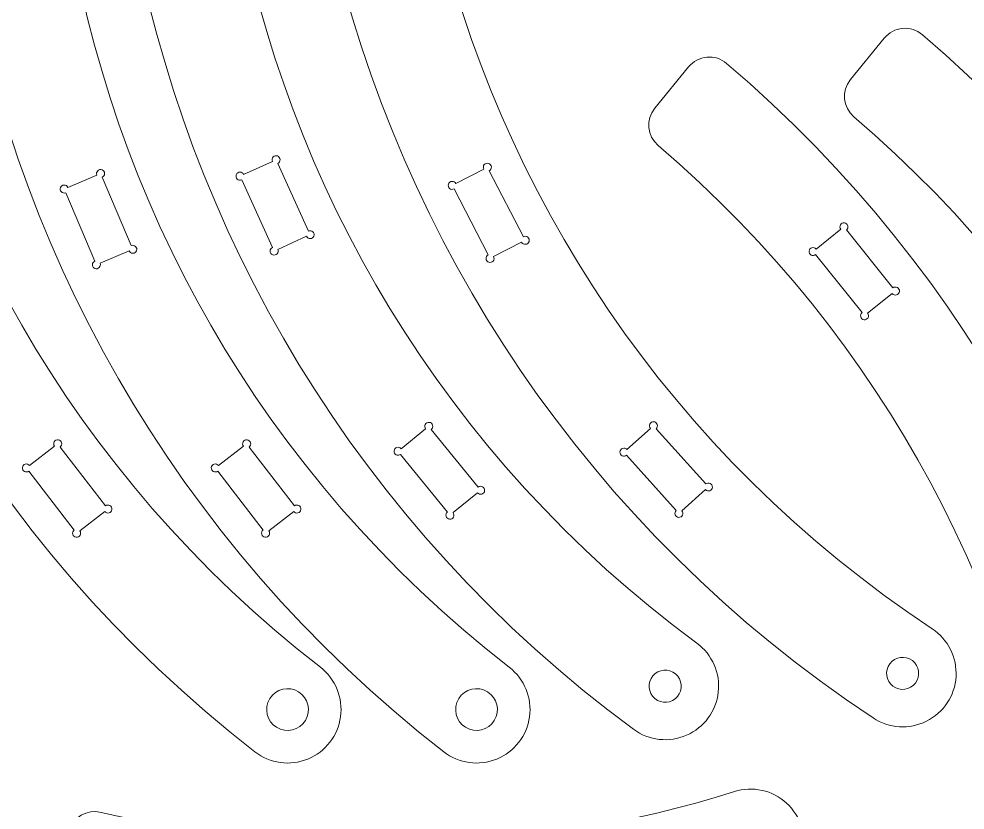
# Model space of a CAD drawing. Header units: millimetres. Extents: x -224 to 82, y -131 to 150.
# Drawn here: x -165.5 to -77.1, y -23.3 to 50.7 of the extents above; entities that cross this region are included whole.
import ezdxf

# ---------------------------------------------------------------- set-up
doc = ezdxf.new("R2010")
doc.units = ezdxf.units.MM
doc.header["$MEASUREMENT"] = 0
doc.layers.add('Ebene 1', color=7, linetype='Continuous')

msp = doc.modelspace()

# ---------------------------------------------------------------- linework, layer by layer
at = {"layer": 'Ebene 1', "color": 1, "lineweight": 9}
for points, knots in [([(-128.199, 142.1832), (-127.2032, 143.6662), (-127.0741, 145.5678), (-127.8606, 147.1717), (-127.8606, 147.1717), (-128.6469, 148.7756), (-130.2293, 149.8382), (-132.0115, 149.9592), (-132.0115, 149.9592), (-133.7937, 150.08), (-135.5051, 149.241), (-136.501, 147.758), (-136.501, 147.758), (-172.3219, 94.4809), (-159.7214, 22.3612), (-108.0576, -15.7495), (-108.0576, -15.7495), (-106.6195, -16.8091), (-104.7253, -17.021), (-103.0885, -16.3054), (-103.0885, -16.3054), (-101.4518, -15.5897), (-100.3213, -14.0552), (-100.1227, -12.28), (-100.1227, -12.28), (-99.9242, -10.5046), (-100.6878, -8.7583), (-102.1259, -7.6987), (-102.1259, -7.6987), (-149.5419, 27.2784), (-161.0746, 93.2867), (-128.199, 142.1832)], [0, 0, 0, 0, 0.1111111, 0.1111111, 0.1111111, 0.1111111, 0.2222222, 0.2222222, 0.2222222, 0.2222222, 0.3333333, 0.3333333, 0.3333333, 0.3333333, 0.4444444, 0.4444444, 0.4444444, 0.4444444, 0.5555556, 0.5555556, 0.5555556, 0.5555556, 0.6666667, 0.6666667, 0.6666667, 0.6666667, 0.7777778, 0.7777778, 0.7777778, 0.7777778, 1, 1, 1, 1]), ([(-113.7561, 142.022), (-112.8366, 143.5535), (-112.8039, 145.4592), (-113.6705, 147.0213), (-113.6705, 147.0213), (-114.5371, 148.5833), (-116.1712, 149.5645), (-117.9572, 149.5951), (-117.9572, 149.5951), (-119.7433, 149.6256), (-121.41, 148.701), (-122.3295, 147.1696), (-122.3295, 147.1696), (-155.4084, 92.1479), (-139.1745, 20.7583), (-85.6482, -14.6891), (-85.6482, -14.6891), (-84.1583, -15.6746), (-82.2558, -15.7903), (-80.6574, -14.9928), (-80.6574, -14.9928), (-79.059, -14.1952), (-78.0076, -12.6055), (-77.8991, -10.8224), (-77.8991, -10.8224), (-77.7907, -9.0393), (-78.6417, -7.3339), (-80.1316, -6.3484), (-80.1316, -6.3484), (-129.2569, 26.1844), (-144.1151, 91.5245), (-113.7561, 142.022)], [0, 0, 0, 0, 0.1111111, 0.1111111, 0.1111111, 0.1111111, 0.2222222, 0.2222222, 0.2222222, 0.2222222, 0.3333333, 0.3333333, 0.3333333, 0.3333333, 0.4444444, 0.4444444, 0.4444444, 0.4444444, 0.5555556, 0.5555556, 0.5555556, 0.5555556, 0.6666667, 0.6666667, 0.6666667, 0.6666667, 0.7777778, 0.7777778, 0.7777778, 0.7777778, 1, 1, 1, 1]), ([(-143.4591, -17.8539), (-142.0477, -18.9488), (-140.1592, -19.2075), (-138.5053, -18.5327), (-138.5053, -18.5327), (-136.8515, -17.8577), (-135.6832, -16.3516), (-135.4408, -14.5819), (-135.4408, -14.5819), (-135.1982, -12.8121), (-135.9184, -11.0474), (-137.3298, -9.9525), (-137.3298, -9.9525), (-183.865, 26.1883), (-193.7592, 92.462), (-159.6826, 140.5292), (-159.6826, 140.5292), (-158.6503, 141.9871), (-158.4742, 143.8849), (-159.2207, 145.5079), (-159.2207, 145.5079), (-159.9671, 147.1308), (-161.5226, 148.2323), (-163.3013, 148.3973), (-163.3013, 148.3973), (-165.08, 148.5623), (-166.8116, 147.7658), (-167.8439, 146.3079), (-167.8439, 146.3079), (-204.9734, 93.9344), (-194.1632, 21.5247), (-143.4591, -17.8539)], [0, 0, 0, 0, 0.1111111, 0.1111111, 0.1111111, 0.1111111, 0.2222222, 0.2222222, 0.2222222, 0.2222222, 0.3333333, 0.3333333, 0.3333333, 0.3333333, 0.4444444, 0.4444444, 0.4444444, 0.4444444, 0.5555556, 0.5555556, 0.5555556, 0.5555556, 0.6666667, 0.6666667, 0.6666667, 0.6666667, 0.7777778, 0.7777778, 0.7777778, 0.7777778, 1, 1, 1, 1]), ([(-125.7919, -17.8539), (-124.3805, -18.9488), (-122.492, -19.2075), (-120.8381, -18.5327), (-120.8381, -18.5327), (-119.1843, -17.8577), (-118.016, -16.3516), (-117.7736, -14.5819), (-117.7736, -14.5819), (-117.531, -12.8121), (-118.2512, -11.0474), (-119.6626, -9.9525), (-119.6626, -9.9525), (-166.1978, 26.1883), (-176.092, 92.462), (-142.0154, 140.5292), (-142.0154, 140.5292), (-140.9831, 141.9871), (-140.807, 143.8849), (-141.5535, 145.5079), (-141.5535, 145.5079), (-142.2999, 147.1308), (-143.8554, 148.2323), (-145.6341, 148.3973), (-145.6341, 148.3973), (-147.4128, 148.5623), (-149.1444, 147.7658), (-150.1767, 146.3079), (-150.1767, 146.3079), (-187.3062, 93.9344), (-176.496, 21.5247), (-125.7919, -17.8539)], [0, 0, 0, 0, 0.1111111, 0.1111111, 0.1111111, 0.1111111, 0.2222222, 0.2222222, 0.2222222, 0.2222222, 0.3333333, 0.3333333, 0.3333333, 0.3333333, 0.4444444, 0.4444444, 0.4444444, 0.4444444, 0.5555556, 0.5555556, 0.5555556, 0.5555556, 0.6666667, 0.6666667, 0.6666667, 0.6666667, 0.7777778, 0.7777778, 0.7777778, 0.7777778, 1, 1, 1, 1]), ([(-87.4554, 41.5452), (-88.4888, 42.4266), (-88.6271, 43.9744), (-87.769, 45.0271), (-87.769, 45.0271), (-87.769, 45.0271), (-84.6069, 48.9019), (-84.6069, 48.9019), (-84.6069, 48.9019), (-84.1825, 49.4227), (-83.5663, 49.7506), (-82.8972, 49.8116), (-82.8972, 49.8116), (-82.2281, 49.8726), (-81.5602, 49.6594), (-81.0486, 49.224), (-81.0486, 49.224), (-34.436, 9.5443), (-25.2559, -58.9728), (-59.6597, -109.6048), (-59.6597, -109.6048), (-60.6644, -111.0819), (-62.3808, -111.9106), (-64.1622, -111.779), (-64.1622, -111.779), (-65.9437, -111.6474), (-67.5197, -110.5754), (-68.2965, -108.9668), (-68.2965, -108.9668), (-69.0731, -107.3582), (-68.9328, -105.4574), (-67.9281, -103.9804), (-67.9281, -103.9804), (-36.3778, -57.5481), (-44.7436, 5.1161), (-87.4554, 41.5452)], [0, 0, 0, 0, 0.1, 0.1, 0.1, 0.1, 0.2, 0.2, 0.2, 0.2, 0.3, 0.3, 0.3, 0.3, 0.4, 0.4, 0.4, 0.4, 0.5, 0.5, 0.5, 0.5, 0.6, 0.6, 0.6, 0.6, 0.7, 0.7, 0.7, 0.7, 0.8, 0.8, 0.8, 0.8, 1, 1, 1, 1]), ([(-106.0645, 42.3418), (-106.9239, 41.29), (-106.7834, 39.7425), (-105.7509, 38.8599), (-105.7509, 38.8599), (-63.076, 2.3874), (-54.6262, -60.2654), (-86.2237, -106.6657), (-86.2237, -106.6657), (-87.2284, -108.1427), (-87.3687, -110.0436), (-86.592, -111.6521), (-86.592, -111.6521), (-85.8153, -113.2607), (-84.2393, -114.3327), (-82.4578, -114.4644), (-82.4578, -114.4644), (-80.6763, -114.5959), (-78.96, -113.7672), (-77.9553, -112.2901), (-77.9553, -112.2901), (-43.4999, -61.6933), (-52.772, 6.8114), (-99.3441, 46.5387), (-99.3441, 46.5387), (-99.8551, 46.9748), (-100.5203, 47.1867), (-101.1894, 47.1266), (-101.1894, 47.1266), (-101.8586, 47.0664), (-102.4774, 46.7367), (-102.9025, 46.2166), (-102.9025, 46.2166), (-102.9025, 46.2166), (-106.0645, 42.3418), (-106.0645, 42.3418)], [0, 0, 0, 0, 0.1, 0.1, 0.1, 0.1, 0.2, 0.2, 0.2, 0.2, 0.3, 0.3, 0.3, 0.3, 0.4, 0.4, 0.4, 0.4, 0.5, 0.5, 0.5, 0.5, 0.6, 0.6, 0.6, 0.6, 0.7, 0.7, 0.7, 0.7, 0.8, 0.8, 0.8, 0.8, 1, 1, 1, 1]), ([(-141.8148, 37.3743), (-141.8776, 37.5124), (-141.851, 37.6747), (-141.7475, 37.7855), (-141.7475, 37.7855), (-141.6439, 37.8963), (-141.4838, 37.9339), (-141.3418, 37.8806), (-141.3418, 37.8806), (-141.1998, 37.8274), (-141.1038, 37.6939), (-141.0986, 37.5423), (-141.0986, 37.5423), (-141.0935, 37.3908), (-141.1801, 37.2509), (-141.3182, 37.1881)], [0, 0, 0, 0, 0.2, 0.2, 0.2, 0.2, 0.4, 0.4, 0.4, 0.4, 0.6, 0.6, 0.6, 0.6, 1, 1, 1, 1]), ([(-122.0505, 36.6584), (-122.1202, 36.7931), (-122.1019, 36.9565), (-122.0041, 37.0725), (-122.0041, 37.0725), (-121.9063, 37.1883), (-121.7483, 37.234), (-121.6038, 37.188), (-121.6038, 37.188), (-121.4592, 37.142), (-121.3566, 37.0135), (-121.3438, 36.8624), (-121.3438, 36.8624), (-121.331, 36.7113), (-121.4104, 36.5672), (-121.5452, 36.4975)], [0, 0, 0, 0, 0.2, 0.2, 0.2, 0.2, 0.4, 0.4, 0.4, 0.4, 0.6, 0.6, 0.6, 0.6, 1, 1, 1, 1]), ([(-155.2103, 29.0036), (-155.151, 28.8638), (-155.0135, 28.7736), (-154.8616, 28.7749), (-154.8616, 28.7749), (-154.7099, 28.7762), (-154.5739, 28.8688), (-154.517, 29.0096), (-154.517, 29.0096), (-154.4602, 29.1503), (-154.4936, 29.3114), (-154.6019, 29.4177), (-154.6019, 29.4177), (-154.7101, 29.5241), (-154.8722, 29.5546), (-155.012, 29.4954), (-155.012, 29.4954), (-155.012, 29.4954), (-157.7311, 35.8913), (-157.7311, 35.8913), (-157.7311, 35.8913), (-157.5914, 35.9507), (-157.5012, 36.0883), (-157.5025, 36.24), (-157.5025, 36.24), (-157.5039, 36.3918), (-157.5964, 36.5278), (-157.7371, 36.5846), (-157.7371, 36.5846), (-157.8778, 36.6416), (-158.039, 36.608), (-158.1454, 36.4998), (-158.1454, 36.4998), (-158.2517, 36.3916), (-158.2822, 36.2295), (-158.223, 36.0898), (-158.223, 36.0898), (-158.223, 36.0898), (-160.9378, 34.9355), (-160.9378, 34.9355), (-160.9378, 34.9355), (-160.9971, 35.0753), (-161.1348, 35.1655), (-161.2865, 35.1642), (-161.2865, 35.1642), (-161.4382, 35.1629), (-161.5742, 35.0703), (-161.6311, 34.9295), (-161.6311, 34.9295), (-161.688, 34.7889), (-161.6545, 34.6277), (-161.5462, 34.5214), (-161.5462, 34.5214), (-161.438, 34.415), (-161.2759, 34.3845), (-161.1361, 34.4437), (-161.1361, 34.4437), (-161.1361, 34.4437), (-158.417, 28.0477), (-158.417, 28.0477), (-158.417, 28.0477), (-158.5567, 27.9884), (-158.6469, 27.8508), (-158.6456, 27.6991), (-158.6456, 27.6991), (-158.6443, 27.5473), (-158.5516, 27.4113), (-158.411, 27.3545), (-158.411, 27.3545), (-158.2703, 27.2975), (-158.1091, 27.3311), (-158.0027, 27.4393), (-158.0027, 27.4393), (-157.8964, 27.5475), (-157.8659, 27.7096), (-157.9252, 27.8494), (-157.9252, 27.8494), (-157.9252, 27.8494), (-155.2103, 29.0036), (-155.2103, 29.0036)], [0, 0, 0, 0, 0.047619, 0.047619, 0.047619, 0.047619, 0.0952381, 0.0952381, 0.0952381, 0.0952381, 0.1428571, 0.1428571, 0.1428571, 0.1428571, 0.1904762, 0.1904762, 0.1904762, 0.1904762, 0.2380952, 0.2380952, 0.2380952, 0.2380952, 0.2857143, 0.2857143, 0.2857143, 0.2857143, 0.3333333, 0.3333333, 0.3333333, 0.3333333, 0.3809524, 0.3809524, 0.3809524, 0.3809524, 0.4285714, 0.4285714, 0.4285714, 0.4285714, 0.4761905, 0.4761905, 0.4761905, 0.4761905, 0.5238095, 0.5238095, 0.5238095, 0.5238095, 0.5714286, 0.5714286, 0.5714286, 0.5714286, 0.6190476, 0.6190476, 0.6190476, 0.6190476, 0.6666667, 0.6666667, 0.6666667, 0.6666667, 0.7142857, 0.7142857, 0.7142857, 0.7142857, 0.7619048, 0.7619048, 0.7619048, 0.7619048, 0.8095238, 0.8095238, 0.8095238, 0.8095238, 0.8571429, 0.8571429, 0.8571429, 0.8571429, 0.9047619, 0.9047619, 0.9047619, 0.9047619, 1, 1, 1, 1]), ([(-144.6864, 35.6567), (-144.8244, 35.5939), (-144.9867, 35.6204), (-145.0976, 35.724), (-145.0976, 35.724), (-145.2084, 35.8275), (-145.2459, 35.9876), (-145.1928, 36.1296), (-145.1928, 36.1296), (-145.1395, 36.2716), (-145.0059, 36.3677), (-144.8544, 36.3728), (-144.8544, 36.3728), (-144.7027, 36.3779), (-144.563, 36.2913), (-144.5002, 36.1532)], [0, 0, 0, 0, 0.2, 0.2, 0.2, 0.2, 0.4, 0.4, 0.4, 0.4, 0.6, 0.6, 0.6, 0.6, 1, 1, 1, 1]), ([(-124.8315, 34.7976), (-124.9662, 34.7279), (-125.1296, 34.7462), (-125.2456, 34.844), (-125.2456, 34.844), (-125.3615, 34.9418), (-125.4071, 35.0998), (-125.3612, 35.2443), (-125.3612, 35.2443), (-125.3152, 35.3889), (-125.1867, 35.4915), (-125.0355, 35.5043), (-125.0355, 35.5043), (-124.8843, 35.5171), (-124.7404, 35.4376), (-124.6707, 35.3029)], [0, 0, 0, 0, 0.2, 0.2, 0.2, 0.2, 0.4, 0.4, 0.4, 0.4, 0.6, 0.6, 0.6, 0.6, 1, 1, 1, 1]), ([(-88.6715, 31.0201), (-88.7663, 31.1385), (-88.7804, 31.3023), (-88.7073, 31.4352), (-88.7073, 31.4352), (-88.6343, 31.5681), (-88.4883, 31.6439), (-88.3376, 31.6272), (-88.3376, 31.6272), (-88.1868, 31.6105), (-88.061, 31.5047), (-88.0187, 31.359), (-88.0187, 31.359), (-87.9764, 31.2134), (-88.0259, 31.0566), (-88.1443, 30.9618)], [0, 0, 0, 0, 0.2, 0.2, 0.2, 0.2, 0.4, 0.4, 0.4, 0.4, 0.6, 0.6, 0.6, 0.6, 1, 1, 1, 1]), ([(-138.4414, 30.8615), (-138.3034, 30.9242), (-138.1411, 30.8977), (-138.0302, 30.7941), (-138.0302, 30.7941), (-137.9194, 30.6907), (-137.8818, 30.5305), (-137.935, 30.3885), (-137.935, 30.3885), (-137.9883, 30.2465), (-138.1218, 30.1505), (-138.2734, 30.1454), (-138.2734, 30.1454), (-138.4251, 30.1402), (-138.5648, 30.2269), (-138.6276, 30.3649)], [0, 0, 0, 0, 0.2, 0.2, 0.2, 0.2, 0.4, 0.4, 0.4, 0.4, 0.6, 0.6, 0.6, 0.6, 1, 1, 1, 1]), ([(-118.3519, 30.3246), (-118.2172, 30.3943), (-118.0538, 30.376), (-117.9378, 30.2782), (-117.9378, 30.2782), (-117.8219, 30.1804), (-117.7762, 30.0224), (-117.8222, 29.8779), (-117.8222, 29.8779), (-117.8682, 29.7334), (-117.9967, 29.6307), (-118.1479, 29.6179), (-118.1479, 29.6179), (-118.2991, 29.6051), (-118.443, 29.6846), (-118.5127, 29.8193)], [0, 0, 0, 0, 0.2, 0.2, 0.2, 0.2, 0.4, 0.4, 0.4, 0.4, 0.6, 0.6, 0.6, 0.6, 1, 1, 1, 1]), ([(-141.313, 29.1438), (-141.2502, 29.0057), (-141.2768, 28.8435), (-141.3803, 28.7326), (-141.3803, 28.7326), (-141.4839, 28.6218), (-141.644, 28.5842), (-141.786, 28.6375), (-141.786, 28.6375), (-141.9281, 28.6907), (-142.024, 28.8242), (-142.0291, 28.9759), (-142.0291, 28.9759), (-142.0343, 29.1274), (-141.9477, 29.2672), (-141.8096, 29.33)], [0, 0, 0, 0, 0.2, 0.2, 0.2, 0.2, 0.4, 0.4, 0.4, 0.4, 0.6, 0.6, 0.6, 0.6, 1, 1, 1, 1]), ([(-91.0322, 28.6488), (-91.1506, 28.554), (-91.3145, 28.5399), (-91.4474, 28.6129), (-91.4474, 28.6129), (-91.5803, 28.686), (-91.656, 28.832), (-91.6394, 28.9827), (-91.6394, 28.9827), (-91.6228, 29.1335), (-91.5169, 29.2593), (-91.3713, 29.3016), (-91.3713, 29.3016), (-91.2256, 29.3439), (-91.0688, 29.2943), (-90.974, 29.176)], [0, 0, 0, 0, 0.2, 0.2, 0.2, 0.2, 0.4, 0.4, 0.4, 0.4, 0.6, 0.6, 0.6, 0.6, 1, 1, 1, 1]), ([(-121.1329, 28.4638), (-121.0632, 28.3291), (-121.0815, 28.1657), (-121.1793, 28.0497), (-121.1793, 28.0497), (-121.2771, 27.9338), (-121.4351, 27.8882), (-121.5797, 27.9342), (-121.5797, 27.9342), (-121.7242, 27.9802), (-121.8268, 28.1087), (-121.8396, 28.2599), (-121.8396, 28.2599), (-121.8524, 28.4109), (-121.773, 28.5549), (-121.6383, 28.6246)], [0, 0, 0, 0, 0.2, 0.2, 0.2, 0.2, 0.4, 0.4, 0.4, 0.4, 0.6, 0.6, 0.6, 0.6, 1, 1, 1, 1]), ([(-83.7997, 25.5371), (-83.6813, 25.632), (-83.5174, 25.6462), (-83.3845, 25.5731), (-83.3845, 25.5731), (-83.2516, 25.4999), (-83.1758, 25.3541), (-83.1925, 25.2032), (-83.1925, 25.2032), (-83.2092, 25.0525), (-83.315, 24.9266), (-83.4606, 24.8843), (-83.4606, 24.8843), (-83.6063, 24.842), (-83.7631, 24.8917), (-83.8579, 25.0101)], [0, 0, 0, 0, 0.2, 0.2, 0.2, 0.2, 0.4, 0.4, 0.4, 0.4, 0.6, 0.6, 0.6, 0.6, 1, 1, 1, 1]), ([(-86.1605, 23.1659), (-86.0656, 23.0476), (-86.0515, 22.8837), (-86.1245, 22.7508), (-86.1245, 22.7508), (-86.1977, 22.6179), (-86.3436, 22.5422), (-86.4944, 22.5588), (-86.4944, 22.5588), (-86.6451, 22.5754), (-86.771, 22.6813), (-86.8133, 22.8269), (-86.8133, 22.8269), (-86.8556, 22.9726), (-86.8059, 23.1294), (-86.6876, 23.2242)], [0, 0, 0, 0, 0.2, 0.2, 0.2, 0.2, 0.4, 0.4, 0.4, 0.4, 0.6, 0.6, 0.6, 0.6, 1, 1, 1, 1]), ([(-127.4848, 12.3536), (-127.5802, 12.4713), (-127.5955, 12.6351), (-127.5231, 12.7684), (-127.5231, 12.7684), (-127.4508, 12.9018), (-127.3053, 12.9784), (-127.1545, 12.9627), (-127.1545, 12.9627), (-127.0036, 12.9469), (-126.8771, 12.8418), (-126.834, 12.6964), (-126.834, 12.6964), (-126.7908, 12.551), (-126.8395, 12.394), (-126.9573, 12.2984)], [0, 0, 0, 0, 0.2, 0.2, 0.2, 0.2, 0.4, 0.4, 0.4, 0.4, 0.6, 0.6, 0.6, 0.6, 1, 1, 1, 1]), ([(-106.4727, 12.3949), (-106.574, 12.5076), (-106.5975, 12.6704), (-106.5319, 12.8073), (-106.5319, 12.8073), (-106.4665, 12.9441), (-106.3251, 13.028), (-106.1736, 13.0199), (-106.1736, 13.0199), (-106.0222, 13.0118), (-105.8905, 12.9133), (-105.84, 12.7702), (-105.84, 12.7702), (-105.7896, 12.6272), (-105.8303, 12.4679), (-105.9431, 12.3665)], [0, 0, 0, 0, 0.2, 0.2, 0.2, 0.2, 0.4, 0.4, 0.4, 0.4, 0.6, 0.6, 0.6, 0.6, 1, 1, 1, 1]), ([(-157.4844, 4.6224), (-157.3919, 4.5021), (-157.236, 4.4494), (-157.0895, 4.4889), (-157.0895, 4.4889), (-156.9429, 4.5284), (-156.8346, 4.6523), (-156.8149, 4.8027), (-156.8149, 4.8027), (-156.7953, 4.9532), (-156.8683, 5.1007), (-156.9998, 5.1764), (-156.9998, 5.1764), (-157.1314, 5.2521), (-157.296, 5.2409), (-157.4162, 5.1482), (-157.4162, 5.1482), (-157.4162, 5.1482), (-161.6582, 10.6535), (-161.6582, 10.6535), (-161.6582, 10.6535), (-161.538, 10.7461), (-161.4854, 10.902), (-161.5248, 11.0486), (-161.5248, 11.0486), (-161.5643, 11.1951), (-161.6882, 11.3035), (-161.8387, 11.323), (-161.8387, 11.323), (-161.9892, 11.3426), (-162.1367, 11.2696), (-162.2123, 11.1381), (-162.2123, 11.1381), (-162.288, 11.0065), (-162.2767, 10.842), (-162.1842, 10.7217), (-162.1842, 10.7217), (-162.1842, 10.7217), (-164.521, 8.9212), (-164.521, 8.9212), (-164.521, 8.9212), (-164.6136, 9.0414), (-164.7694, 9.0941), (-164.916, 9.0546), (-164.916, 9.0546), (-165.0625, 9.0151), (-165.1708, 8.8913), (-165.1904, 8.7408), (-165.1904, 8.7408), (-165.21, 8.5902), (-165.1371, 8.4428), (-165.0055, 8.3671), (-165.0055, 8.3671), (-164.874, 8.2914), (-164.7094, 8.3026), (-164.5891, 8.3952), (-164.5891, 8.3952), (-164.5891, 8.3952), (-160.347, 2.89), (-160.347, 2.89), (-160.347, 2.89), (-160.4674, 2.7974), (-160.5201, 2.6415), (-160.4806, 2.495), (-160.4806, 2.495), (-160.4411, 2.3484), (-160.3172, 2.2401), (-160.1667, 2.2204), (-160.1667, 2.2204), (-160.0162, 2.2009), (-159.8688, 2.2738), (-159.793, 2.4054), (-159.793, 2.4054), (-159.7174, 2.537), (-159.7286, 2.7015), (-159.8212, 2.8218), (-159.8212, 2.8218), (-159.8212, 2.8218), (-157.4844, 4.6224), (-157.4844, 4.6224)], [0, 0, 0, 0, 0.047619, 0.047619, 0.047619, 0.047619, 0.0952381, 0.0952381, 0.0952381, 0.0952381, 0.1428571, 0.1428571, 0.1428571, 0.1428571, 0.1904762, 0.1904762, 0.1904762, 0.1904762, 0.2380952, 0.2380952, 0.2380952, 0.2380952, 0.2857143, 0.2857143, 0.2857143, 0.2857143, 0.3333333, 0.3333333, 0.3333333, 0.3333333, 0.3809524, 0.3809524, 0.3809524, 0.3809524, 0.4285714, 0.4285714, 0.4285714, 0.4285714, 0.4761905, 0.4761905, 0.4761905, 0.4761905, 0.5238095, 0.5238095, 0.5238095, 0.5238095, 0.5714286, 0.5714286, 0.5714286, 0.5714286, 0.6190476, 0.6190476, 0.6190476, 0.6190476, 0.6666667, 0.6666667, 0.6666667, 0.6666667, 0.7142857, 0.7142857, 0.7142857, 0.7142857, 0.7619048, 0.7619048, 0.7619048, 0.7619048, 0.8095238, 0.8095238, 0.8095238, 0.8095238, 0.8571429, 0.8571429, 0.8571429, 0.8571429, 0.9047619, 0.9047619, 0.9047619, 0.9047619, 1, 1, 1, 1]), ([(-139.8172, 4.6224), (-139.7247, 4.5021), (-139.5688, 4.4494), (-139.4223, 4.4889), (-139.4223, 4.4889), (-139.2757, 4.5284), (-139.1674, 4.6523), (-139.1477, 4.8027), (-139.1477, 4.8027), (-139.1281, 4.9532), (-139.2011, 5.1007), (-139.3326, 5.1764), (-139.3326, 5.1764), (-139.4642, 5.2521), (-139.6288, 5.2409), (-139.749, 5.1482), (-139.749, 5.1482), (-139.749, 5.1482), (-143.991, 10.6535), (-143.991, 10.6535), (-143.991, 10.6535), (-143.8708, 10.7461), (-143.8182, 10.902), (-143.8576, 11.0486), (-143.8576, 11.0486), (-143.8971, 11.1951), (-144.021, 11.3035), (-144.1715, 11.323), (-144.1715, 11.323), (-144.322, 11.3426), (-144.4695, 11.2696), (-144.5451, 11.1381), (-144.5451, 11.1381), (-144.6208, 11.0065), (-144.6095, 10.842), (-144.517, 10.7217), (-144.517, 10.7217), (-144.517, 10.7217), (-146.8538, 8.9212), (-146.8538, 8.9212), (-146.8538, 8.9212), (-146.9464, 9.0414), (-147.1022, 9.0941), (-147.2488, 9.0546), (-147.2488, 9.0546), (-147.3953, 9.0151), (-147.5036, 8.8913), (-147.5232, 8.7408), (-147.5232, 8.7408), (-147.5428, 8.5902), (-147.4699, 8.4428), (-147.3383, 8.3671), (-147.3383, 8.3671), (-147.2068, 8.2914), (-147.0422, 8.3026), (-146.9219, 8.3952), (-146.9219, 8.3952), (-146.9219, 8.3952), (-142.6798, 2.89), (-142.6798, 2.89), (-142.6798, 2.89), (-142.8002, 2.7974), (-142.8529, 2.6415), (-142.8134, 2.495), (-142.8134, 2.495), (-142.7739, 2.3484), (-142.65, 2.2401), (-142.4995, 2.2204), (-142.4995, 2.2204), (-142.349, 2.2009), (-142.2016, 2.2738), (-142.1258, 2.4054), (-142.1258, 2.4054), (-142.0502, 2.537), (-142.0614, 2.7015), (-142.154, 2.8218), (-142.154, 2.8218), (-142.154, 2.8218), (-139.8172, 4.6224), (-139.8172, 4.6224)], [0, 0, 0, 0, 0.047619, 0.047619, 0.047619, 0.047619, 0.0952381, 0.0952381, 0.0952381, 0.0952381, 0.1428571, 0.1428571, 0.1428571, 0.1428571, 0.1904762, 0.1904762, 0.1904762, 0.1904762, 0.2380952, 0.2380952, 0.2380952, 0.2380952, 0.2857143, 0.2857143, 0.2857143, 0.2857143, 0.3333333, 0.3333333, 0.3333333, 0.3333333, 0.3809524, 0.3809524, 0.3809524, 0.3809524, 0.4285714, 0.4285714, 0.4285714, 0.4285714, 0.4761905, 0.4761905, 0.4761905, 0.4761905, 0.5238095, 0.5238095, 0.5238095, 0.5238095, 0.5714286, 0.5714286, 0.5714286, 0.5714286, 0.6190476, 0.6190476, 0.6190476, 0.6190476, 0.6666667, 0.6666667, 0.6666667, 0.6666667, 0.7142857, 0.7142857, 0.7142857, 0.7142857, 0.7619048, 0.7619048, 0.7619048, 0.7619048, 0.8095238, 0.8095238, 0.8095238, 0.8095238, 0.8571429, 0.8571429, 0.8571429, 0.8571429, 0.9047619, 0.9047619, 0.9047619, 0.9047619, 1, 1, 1, 1]), ([(-129.8313, 9.9682), (-129.9491, 9.8727), (-130.1128, 9.8575), (-130.2462, 9.9298), (-130.2462, 9.9298), (-130.3795, 10.0021), (-130.4562, 10.1476), (-130.4404, 10.2985), (-130.4404, 10.2985), (-130.4247, 10.4493), (-130.3196, 10.5758), (-130.1742, 10.6189), (-130.1742, 10.6189), (-130.0288, 10.6621), (-129.8717, 10.6135), (-129.7761, 10.4956)], [0, 0, 0, 0, 0.2, 0.2, 0.2, 0.2, 0.4, 0.4, 0.4, 0.4, 0.6, 0.6, 0.6, 0.6, 1, 1, 1, 1]), ([(-108.6955, 9.8938), (-108.8083, 9.7924), (-108.971, 9.769), (-109.1079, 9.8345), (-109.1079, 9.8345), (-109.2447, 9.8999), (-109.3286, 10.0414), (-109.3205, 10.1928), (-109.3205, 10.1928), (-109.3124, 10.3443), (-109.2139, 10.4759), (-109.0709, 10.5264), (-109.0709, 10.5264), (-108.9279, 10.5768), (-108.7685, 10.5362), (-108.6671, 10.4234)], [0, 0, 0, 0, 0.2, 0.2, 0.2, 0.2, 0.4, 0.4, 0.4, 0.4, 0.6, 0.6, 0.6, 0.6, 1, 1, 1, 1]), ([(-101.2984, 7.1964), (-101.1856, 7.2977), (-101.0228, 7.3212), (-100.886, 7.2557), (-100.886, 7.2557), (-100.7492, 7.1903), (-100.6652, 7.0489), (-100.6733, 6.8974), (-100.6733, 6.8974), (-100.6815, 6.746), (-100.78, 6.6143), (-100.923, 6.5638), (-100.923, 6.5638), (-101.066, 6.5133), (-101.2254, 6.554), (-101.3267, 6.6669)], [0, 0, 0, 0, 0.2, 0.2, 0.2, 0.2, 0.4, 0.4, 0.4, 0.4, 0.6, 0.6, 0.6, 0.6, 1, 1, 1, 1]), ([(-122.5802, 6.8999), (-122.4624, 6.9954), (-122.2986, 7.0106), (-122.1653, 6.9382), (-122.1653, 6.9382), (-122.032, 6.866), (-121.9553, 6.7205), (-121.971, 6.5697), (-121.971, 6.5697), (-121.9868, 6.4189), (-122.092, 6.2923), (-122.2373, 6.2491), (-122.2373, 6.2491), (-122.3827, 6.206), (-122.5397, 6.2547), (-122.6353, 6.3725)], [0, 0, 0, 0, 0.2, 0.2, 0.2, 0.2, 0.4, 0.4, 0.4, 0.4, 0.6, 0.6, 0.6, 0.6, 1, 1, 1, 1]), ([(-124.9268, 4.5146), (-124.8313, 4.3967), (-124.8161, 4.233), (-124.8884, 4.0997), (-124.8884, 4.0997), (-124.9607, 3.9663), (-125.1061, 3.8896), (-125.257, 3.9054), (-125.257, 3.9054), (-125.4078, 3.9212), (-125.5344, 4.0263), (-125.5775, 4.1717), (-125.5775, 4.1717), (-125.6207, 4.3171), (-125.5721, 4.4742), (-125.4543, 4.5697)], [0, 0, 0, 0, 0.2, 0.2, 0.2, 0.2, 0.4, 0.4, 0.4, 0.4, 0.6, 0.6, 0.6, 0.6, 1, 1, 1, 1]), ([(-103.5213, 4.6954), (-103.4199, 4.5825), (-103.3965, 4.4198), (-103.4619, 4.283), (-103.4619, 4.283), (-103.5274, 4.1461), (-103.6688, 4.0621), (-103.8203, 4.0702), (-103.8203, 4.0702), (-103.9717, 4.0784), (-104.1034, 4.177), (-104.1538, 4.32), (-104.1538, 4.32), (-104.2043, 4.463), (-104.1637, 4.6224), (-104.0509, 4.7237)], [0, 0, 0, 0, 0.2, 0.2, 0.2, 0.2, 0.4, 0.4, 0.4, 0.4, 0.6, 0.6, 0.6, 0.6, 1, 1, 1, 1]), ([(-83.7974, -11.7131), (-84.457, -11.2119), (-84.5855, -10.2709), (-84.0842, -9.6112), (-84.0842, -9.6112), (-83.583, -8.9516), (-82.6419, -8.8232), (-81.9823, -9.3245), (-81.9823, -9.3245), (-81.3228, -9.8257), (-81.1944, -10.7667), (-81.6956, -11.4263), (-81.6956, -11.4263), (-82.1968, -12.086), (-83.1378, -12.2143), (-83.7974, -11.7131)], [0, 0, 0, 0, 0.2, 0.2, 0.2, 0.2, 0.4, 0.4, 0.4, 0.4, 0.6, 0.6, 0.6, 0.6, 1, 1, 1, 1]), ([(-106.0586, -12.871), (-106.6919, -12.337), (-106.7726, -11.3908), (-106.2386, -10.7573), (-106.2386, -10.7573), (-105.7047, -10.1239), (-104.7583, -10.0433), (-104.1249, -10.5773), (-104.1249, -10.5773), (-103.4916, -11.1112), (-103.411, -12.0576), (-103.9449, -12.691), (-103.9449, -12.691), (-104.4789, -13.3244), (-105.4251, -13.405), (-106.0586, -12.871)], [0, 0, 0, 0, 0.2, 0.2, 0.2, 0.2, 0.4, 0.4, 0.4, 0.4, 0.6, 0.6, 0.6, 0.6, 1, 1, 1, 1]), ([(-138.7327, -14.9236), (-139.2962, -15.8414), (-140.4971, -16.1285), (-141.4148, -15.565), (-141.4148, -15.565), (-142.3326, -15.0014), (-142.6197, -13.8007), (-142.0562, -12.8829), (-142.0562, -12.8829), (-141.4927, -11.9652), (-140.2919, -11.678), (-139.3742, -12.2415), (-139.3742, -12.2415), (-138.4564, -12.805), (-138.1693, -14.0058), (-138.7327, -14.9236)], [0, 0, 0, 0, 0.2, 0.2, 0.2, 0.2, 0.4, 0.4, 0.4, 0.4, 0.6, 0.6, 0.6, 0.6, 1, 1, 1, 1]), ([(-121.0655, -14.9236), (-121.629, -15.8414), (-122.8299, -16.1285), (-123.7476, -15.565), (-123.7476, -15.565), (-124.6654, -15.0014), (-124.9525, -13.8007), (-124.389, -12.8829), (-124.389, -12.8829), (-123.8255, -11.9652), (-122.6247, -11.678), (-121.707, -12.2415), (-121.707, -12.2415), (-120.7892, -12.805), (-120.5021, -14.0058), (-121.0655, -14.9236)], [0, 0, 0, 0, 0.2, 0.2, 0.2, 0.2, 0.4, 0.4, 0.4, 0.4, 0.6, 0.6, 0.6, 0.6, 1, 1, 1, 1]), ([(-157.8174, -23.5197), (-159.1366, -23.1964), (-160.4731, -23.9891), (-160.8257, -25.3008), (-160.8257, -25.3008), (-160.8257, -25.3008), (-162.1207, -30.1314), (-162.1207, -30.1314), (-162.1207, -30.1314), (-162.2951, -30.7802), (-162.2009, -31.4719), (-161.8593, -32.0504), (-161.8593, -32.0504), (-161.5177, -32.6288), (-160.9542, -33.0462), (-160.3019, -33.2067), (-160.3019, -33.2067), (-138.9589, -38.4458), (-116.5755, -37.7186), (-95.6157, -31.1111), (-95.6157, -31.1111), (-93.912, -30.574), (-92.6243, -29.1687), (-92.2377, -27.4247), (-92.2377, -27.4247), (-91.8511, -25.6807), (-92.4242, -23.863), (-93.7412, -22.6561), (-93.7412, -22.6561), (-95.0583, -21.4493), (-96.9191, -21.0368), (-98.6227, -21.5739), (-98.6227, -21.5739), (-117.809, -27.6223), (-138.2758, -28.297), (-157.8174, -23.5197)], [0, 0, 0, 0, 0.1, 0.1, 0.1, 0.1, 0.2, 0.2, 0.2, 0.2, 0.3, 0.3, 0.3, 0.3, 0.4, 0.4, 0.4, 0.4, 0.5, 0.5, 0.5, 0.5, 0.6, 0.6, 0.6, 0.6, 0.7, 0.7, 0.7, 0.7, 0.8, 0.8, 0.8, 0.8, 1, 1, 1, 1])]:
    msp.add_open_spline(points, degree=3, knots=knots, dxfattribs=at)
for points in [[(-141.8148, 37.3743), (-141.8148, 37.3743), (-144.5002, 36.1532), (-144.5002, 36.1532)], [(-138.4414, 30.8615), (-138.4414, 30.8615), (-141.3182, 37.1881), (-141.3182, 37.1881)], [(-122.0505, 36.6584), (-122.0505, 36.6584), (-124.6707, 35.3029), (-124.6707, 35.3029)], [(-118.3519, 30.3246), (-118.3519, 30.3246), (-121.5452, 36.4975), (-121.5452, 36.4975)], [(-144.6864, 35.6567), (-144.6864, 35.6567), (-141.8096, 29.33), (-141.8096, 29.33)], [(-124.8315, 34.7976), (-124.8315, 34.7976), (-121.6383, 28.6246), (-121.6383, 28.6246)], [(-88.6715, 31.0201), (-88.6715, 31.0201), (-90.974, 29.176), (-90.974, 29.176)], [(-83.7997, 25.5371), (-83.7997, 25.5371), (-88.1443, 30.9618), (-88.1443, 30.9618)], [(-141.313, 29.1438), (-141.313, 29.1438), (-138.6276, 30.3649), (-138.6276, 30.3649)], [(-121.1329, 28.4638), (-121.1329, 28.4638), (-118.5127, 29.8193), (-118.5127, 29.8193)], [(-91.0322, 28.6488), (-91.0322, 28.6488), (-86.6876, 23.2242), (-86.6876, 23.2242)], [(-86.1605, 23.1659), (-86.1605, 23.1659), (-83.8579, 25.0101), (-83.8579, 25.0101)], [(-106.4727, 12.3949), (-106.4727, 12.3949), (-108.6671, 10.4234), (-108.6671, 10.4234)], [(-127.4848, 12.3536), (-127.4848, 12.3536), (-129.7761, 10.4956), (-129.7761, 10.4956)], [(-122.5802, 6.8999), (-122.5802, 6.8999), (-126.9573, 12.2984), (-126.9573, 12.2984)], [(-101.2984, 7.1964), (-101.2984, 7.1964), (-105.9431, 12.3665), (-105.9431, 12.3665)], [(-129.8313, 9.9682), (-129.8313, 9.9682), (-125.4543, 4.5697), (-125.4543, 4.5697)], [(-108.6955, 9.8938), (-108.6955, 9.8938), (-104.0509, 4.7237), (-104.0509, 4.7237)], [(-124.9268, 4.5146), (-124.9268, 4.5146), (-122.6353, 6.3725), (-122.6353, 6.3725)], [(-103.5213, 4.6954), (-103.5213, 4.6954), (-101.3267, 6.6669), (-101.3267, 6.6669)]]:
    msp.add_open_spline(points, degree=3, dxfattribs=at)

doc.saveas('drawing.dxf')
